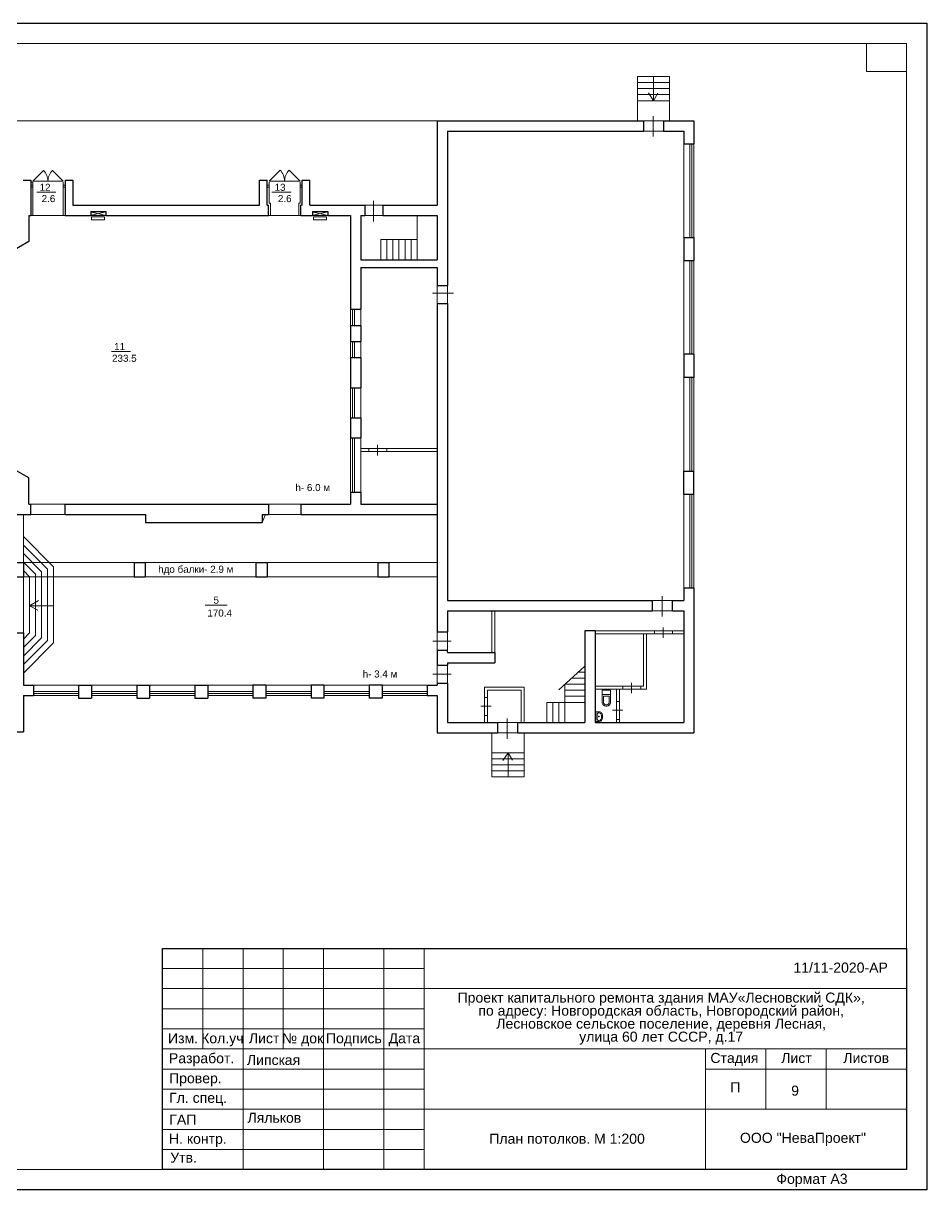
# Model space of a CAD drawing. Header units: metres. Extents: x 0 to 82, y 0 to 58.
# Drawn here: x 37.1 to 82, y 0 to 58 of the extents above; entities that cross this region are included whole.
import ezdxf
from ezdxf.enums import TextEntityAlignment as Align

# ---------------------------------------------------------------- set-up
doc = ezdxf.new("R2010")
doc.units = ezdxf.units.M
doc.header["$MEASUREMENT"] = 0
for name, color, linetype, lineweight in [('Level 1', 7, 'Continuous', 0), ('Level 4', 7, 'Continuous', 0), ('Level 44', 7, 'Continuous', 0), ('Level 50', 7, 'Continuous', 0), ('Level 63', 7, 'Continuous', 0)]:
    doc.layers.add(name, color=color, linetype=linetype, lineweight=lineweight)
doc.layers.add('YOLO_FRAME', color=1, linetype='Continuous')
doc.layers.add('YOLO_STAMP', color=1, linetype='Continuous')
doc.styles.add('GOST 2.304', font='CS_Gost2304.shx')
doc.styles.add('Style-Arial', font='arial.ttf')

# ---------------------------------------------------------------- blocks, each defined once
blk = doc.blocks.new('*U2')
at = {"color": 7, "linetype": 'Continuous', "lineweight": 30}
for p, q in [((-0.28, 0.35), (0.28, 0.35)), ((-0.28, 0.35), (-0.28, -0.35)), ((0.28, 0.35), (0.28, -0.35)), ((-0.28, -0.35), (0.28, -0.35))]:
    blk.add_line(p, q, dxfattribs=at)
blk = doc.blocks.new('SHIT2_3')
at = {"layer": 'Level 4', "color": 7, "linetype": 'Continuous', "lineweight": 0}
for p, q in [((-18.5017, -53), (-18.5017, 0)), ((18.5017, 0), (-18.5017, 0)), ((18.5017, -53), (18.5017, 0)), ((18.5017, -20), (-18.5017, -20)), ((-12.4997, -27.5), (-12.4997, -53)), ((12.5014, -27.5), (-12.4997, -27.5)), ((12.5014, -53), (12.5014, -27.5))]:
    blk.add_line(p, q, dxfattribs=at)
at = {"layer": 'Level 4', "color": 7, "linetype": 'Continuous', "lineweight": 0, "extrusion": (0, 0, -1), "flags": 128}
for points in [[(18.5017, -53), (18.308, -55.5017), (17.7315, -57.9438), (16.7859, -60.268), (15.4938, -62.419), (13.8859, -64.3454), (12.0007, -66.0014)], [(12.4997, -53), (12.3239, -54.8901), (11.8026, -56.7154), (10.9537, -58.4132), (9.8062, -59.9254), (8.3995, -61.2)], [(12.0001, -66.0006), (9.8473, -67.4084), (7.5316, -68.5283), (5.0913, -69.3417), (2.5668, -69.8352), (-0.0002, -70.0007), (-2.5671, -69.8354), (-5.0917, -69.342), (-7.532, -68.5288), (-9.8478, -67.409), (-12.0007, -66.0014)], [(8.3995, -61.2), (6.4969, -62.4009), (4.4265, -63.2816), (2.2418, -63.8193), (-0.0008, -64), (-2.2435, -63.8193), (-4.4282, -63.2816), (-6.4986, -62.4009), (-8.4012, -61.2)], [(-8.4012, -61.2), (-9.8079, -59.9254), (-10.9554, -58.4132), (-11.8043, -56.7154), (-12.3256, -54.8901), (-12.5014, -53)], [(-12.0007, -66.0014), (-13.8859, -64.3454), (-15.4938, -62.419), (-16.7859, -60.268), (-17.7315, -57.9438), (-18.308, -55.5017), (-18.5017, -53)]]:
    blk.add_lwpolyline(points, dxfattribs=at)
blk = doc.blocks.new('SINK10_3')
at = {"layer": 'Level 4', "color": 7, "linetype": 'Continuous', "lineweight": 0}
for p, q in [((-23, 0), (-23, -16.8)), ((23, 0), (-23, 0)), ((23, 0), (23, -16.8)), ((-17.9, -12.3), (-18, -13.4)), ((-18, -13.4), (-18, -16.8)), ((-17.5, -11.2), (-17.9, -12.3)), ((-16.8, -10.1), (-17.5, -11.2)), ((-15.9, -9.2), (-16.8, -10.1)), ((-14.8, -8.3), (-15.9, -9.2)), ((-13.6, -7.7), (-14.8, -8.3)), ((-12.2, -7.2), (-13.6, -7.7)), ((-10.7, -6.9), (-12.2, -7.2)), ((-9.1, -6.8), (-10.7, -6.9)), ((-9.1, -6.8), (-9.1, -6.8)), ((9.1, -6.8), (-9.1, -6.8)), ((9.1, -6.8), (9.1, -6.8)), ((10.7, -6.9), (9.1, -6.8)), ((12.2, -7.2), (10.7, -6.9)), ((13.6, -7.7), (12.2, -7.2)), ((14.8, -8.3), (13.6, -7.7)), ((15.9, -9.2), (14.8, -8.3)), ((16.8, -10.1), (15.9, -9.2)), ((17.5, -11.2), (16.8, -10.1)), ((17.9, -12.3), (17.5, -11.2)), ((18, -13.4), (17.9, -12.3)), ((18, -13.4), (18, -16.8))]:
    blk.add_line(p, q, dxfattribs=at)
for centre, radius, start, end in [((-9.1, -16.8), 13.9, 180, 241.5254), ((-9.1, -16.8), 8.89, 180, 241.5254), ((0, 0), 33, 241.5254, 298.4746), ((0, 0), 28, 241.5254, 298.4746), ((0, -15.2), 1.75, 0, 360), ((9.1, -16.8), 8.89, 298.4746, 360), ((9.1, -16.8), 13.9, 298.4746, 360)]:
    blk.add_arc(centre, radius, start, end, dxfattribs=at)

msp = doc.modelspace()

# ---------------------------------------------------------------- linework, layer by layer
at = {"color": 7, "linetype": 'Continuous', "lineweight": 0}
for p, q in [((67.61482001, 53.15294122), (67.61482001, 55.35294122)), ((67.61482001, 55.35294122), (69.21482001, 55.35294122)), ((68.41482001, 54.15294122), (68.41482001, 55.35294122)), ((69.21482001, 53.15294122), (69.21482001, 55.35294122)), ((67.61482001, 55.05294122), (69.21482001, 55.05294122)), ((67.61482001, 54.75294122), (69.21482001, 54.75294122)), ((68.41482001, 54.15294122), (68.16040449, 54.53631055)), ((68.41482001, 54.15294122), (68.63031675, 54.52409343)), ((67.61482001, 54.45294122), (69.21482001, 54.45294122)), ((67.61482001, 54.15294122), (69.21482001, 54.15294122)), ((68.40439116, 53.38014354), (68.40439116, 52.38014354)), ((34.20482001, 53.15294122), (57.65482001, 53.15294122)), ((67.91482001, 53.15294122), (68.91482001, 53.15294122)), ((68.91482001, 52.64294122), (67.91482001, 52.64294122)), ((69.91482001, 47.34794122), (69.91482001, 52.00294122)), ((70.22482001, 52.00294122), (70.22482001, 47.34794122)), ((70.32482001, 52.00294122), (70.32482001, 47.34794122)), ((70.42482001, 52.00294122), (70.42482001, 47.34794122)), ((37.54482001, 50.15294122), (38.07515009, 50.68327131)), ((38.51448992, 50.68327131), (39.04482001, 50.15294122)), ((49.29482001, 50.15294122), (49.83929223, 50.69741344)), ((50.29034779, 50.69741344), (50.83482001, 50.15294122)), ((37.54482001, 50.15294122), (39.04482001, 50.15294122)), ((49.29482001, 50.15294122), (50.83482001, 50.15294122)), ((54.05482001, 48.95294122), (54.95482001, 48.95294122)), ((54.49282814, 49.17473836), (54.49282814, 48.14850059)), ((37.54482001, 48.44294122), (39.04482001, 48.44294122)), ((40.42482001, 48.44294122), (41.17482001, 48.44294122)), ((40.45902191, 48.61082198), (41.11402442, 48.4624542)), ((41.11402442, 48.61082198), (40.45902191, 48.4624542)), ((49.26482001, 48.44294122), (50.76482001, 48.44294122)), ((51.45752693, 48.44294122), (52.20752693, 48.44294122)), ((51.5020722, 48.4624542), (52.15707471, 48.61082198)), ((52.15707471, 48.4624542), (51.5020722, 48.61082198)), ((54.95482001, 48.44294122), (54.05482001, 48.44294122)), ((56.65482001, 48.44294122), (56.65482001, 46.24294122)), ((54.85482001, 47.24294122), (56.65482001, 47.24294122)), ((54.85482001, 47.24294122), (54.85482001, 46.24294122)), ((55.15482001, 47.24294122), (55.15482001, 46.24294122)), ((55.45482001, 47.24294122), (55.45482001, 46.24294122)), ((55.75482001, 47.24294122), (55.75482001, 46.24294122)), ((56.05482001, 47.24294122), (56.05482001, 46.24294122)), ((56.35482001, 47.24294122), (56.35482001, 46.24294122)), ((69.91482001, 46.19794122), (69.91482001, 41.54294122)), ((70.22482001, 46.19794122), (70.22482001, 41.54294122)), ((70.32482001, 46.19794122), (70.32482001, 41.54294122)), ((70.42482001, 46.19794122), (70.42482001, 41.54294122)), ((57.65482001, 44.96294122), (57.65482001, 44.06294122)), ((58.16482001, 44.06294122), (58.16482001, 44.96294122)), ((57.41651171, 44.57890735), (58.46313447, 44.57890735)), ((53.44482001, 43.78058527), (53.44482001, 42.98058527)), ((53.54482001, 43.78058527), (53.54482001, 42.98058527)), ((53.44482001, 41.38058527), (53.44482001, 42.18058527)), ((53.54482001, 41.38058527), (53.54482001, 42.18058527)), ((69.91482001, 35.73794122), (69.91482001, 40.39294122)), ((70.22482001, 35.73794122), (70.22482001, 40.39294122)), ((70.32482001, 35.73794122), (70.32482001, 40.39294122)), ((70.42482001, 35.73794122), (70.42482001, 40.39294122)), ((53.44482001, 39.88058527), (53.44482001, 38.38058527)), ((53.54482001, 39.88058527), (53.54482001, 38.38058527)), ((53.44482001, 37.38058527), (53.44482001, 34.68058527)), ((53.54482001, 37.38058527), (53.54482001, 34.68058527)), ((54.25482001, 36.86294122), (55.15482001, 36.86294122)), ((55.15482001, 36.71294122), (54.25482001, 36.71294122)), ((54.68672008, 37.03600722), (54.68672008, 36.51677977)), ((69.91482001, 34.58794122), (69.91482001, 29.93294122)), ((70.22482001, 29.93294122), (70.22482001, 34.58794122)), ((70.32482001, 29.93294122), (70.32482001, 34.58794122)), ((70.42482001, 29.93294122), (70.42482001, 34.58794122)), ((37.44482001, 34.09294122), (39.14482001, 34.09294122)), ((49.26482001, 34.09294122), (50.86482001, 34.09294122)), ((37.44482001, 33.58294122), (39.14482001, 33.58294122)), ((49.26482001, 33.58294122), (50.86482001, 33.58294122)), ((38.57482001, 30.9799975), (37.07482001, 32.4799975)), ((38.27482001, 30.85573343), (37.07482001, 32.05573343)), ((37.97482001, 30.73146936), (37.07482001, 31.63146936)), ((37.67482001, 30.60720529), (37.07482001, 31.20720529)), ((37.37482001, 30.48294122), (37.07482001, 30.78294122)), ((38.27482001, 30.85573343), (38.27482001, 27.31014902)), ((38.57482001, 30.9799975), (38.57482001, 27.18588495)), ((37.37482001, 30.48294122), (37.37482001, 27.68294122)), ((37.67482001, 30.60720529), (37.67482001, 27.55867715)), ((37.97482001, 30.73146936), (37.97482001, 27.43441309)), ((37.37482001, 29.03294122), (37.82495074, 29.30623447)), ((38.57482001, 29.03294122), (37.37482001, 29.03294122)), ((37.37482001, 29.03294122), (37.7997733, 28.81480761)), ((68.36482001, 29.29294122), (69.36482001, 29.29294122)), ((68.85191898, 28.51071335), (68.85191898, 29.51071335)), ((69.36482001, 28.78294122), (68.36482001, 28.78294122)), ((68.89672008, 27.95600722), (68.89672008, 27.43677977)), ((37.37482001, 27.68294122), (37.07482001, 27.38294122)), ((37.67482001, 27.55867715), (37.07482001, 26.95867715)), ((37.97482001, 27.43441309), (37.07482001, 26.53441309)), ((38.27482001, 27.31014902), (37.07482001, 26.11014902)), ((57.44310283, 27.27708831), (58.34310283, 27.27708831)), ((57.65482001, 27.73294122), (57.65482001, 26.83294122)), ((58.16482001, 26.83294122), (58.16482001, 27.73294122)), ((68.46482001, 27.78294122), (69.36482001, 27.78294122)), ((69.36482001, 27.63294122), (68.46482001, 27.63294122)), ((38.57482001, 27.18588495), (37.07482001, 25.68588495)), ((57.44310283, 25.63879414), (58.34310283, 25.63879414)), ((57.65482001, 25.18294122), (57.65482001, 26.08294122)), ((58.16482001, 26.08294122), (58.16482001, 25.18294122)), ((65.00482001, 26.03294122), (63.69752937, 24.85637965)), ((64.67148668, 25.73294122), (65.00482001, 25.73294122)), ((37.56982001, 25.08294122), (39.81982001, 25.08294122)), ((40.45982001, 25.08294122), (42.70982001, 25.08294122)), ((43.34982001, 25.08294122), (45.59982001, 25.08294122)), ((48.48982001, 25.08294122), (46.23982001, 25.08294122)), ((51.37982001, 25.08294122), (49.12982001, 25.08294122)), ((54.26982001, 25.08294122), (52.01982001, 25.08294122)), ((57.15982001, 25.08294122), (54.90982001, 25.08294122)), ((64.00482001, 25.13294122), (65.00482001, 25.13294122)), ((64.00482001, 25.13294122), (64.00482001, 23.23294122)), ((64.33815334, 25.43294122), (65.00482001, 25.43294122)), ((66.88537548, 25.03294122), (67.78537548, 25.03294122)), ((67.31727555, 25.20600722), (67.31727555, 24.68677977)), ((39.81982001, 24.77294122), (37.56982001, 24.77294122)), ((39.81982001, 24.67294122), (37.56982001, 24.67294122)), ((39.81982001, 24.57294122), (37.56982001, 24.57294122)), ((42.70982001, 24.77294122), (40.45982001, 24.77294122)), ((42.70982001, 24.67294122), (40.45982001, 24.67294122)), ((42.70982001, 24.57294122), (40.45982001, 24.57294122)), ((45.59982001, 24.77294122), (43.34982001, 24.77294122)), ((45.59982001, 24.67294122), (43.34982001, 24.67294122)), ((45.59982001, 24.57294122), (43.34982001, 24.57294122)), ((46.23982001, 24.77294122), (48.48982001, 24.77294122)), ((46.23982001, 24.67294122), (48.48982001, 24.67294122)), ((46.23982001, 24.57294122), (48.48982001, 24.57294122)), ((49.12982001, 24.77294122), (51.37982001, 24.77294122)), ((49.12982001, 24.67294122), (51.37982001, 24.67294122)), ((49.12982001, 24.57294122), (51.37982001, 24.57294122)), ((52.01982001, 24.77294122), (54.26982001, 24.77294122)), ((52.01982001, 24.67294122), (54.26982001, 24.67294122)), ((52.01982001, 24.57294122), (54.26982001, 24.57294122)), ((54.90982001, 24.77294122), (57.15982001, 24.77294122)), ((54.90982001, 24.67294122), (57.15982001, 24.67294122)), ((54.90982001, 24.57294122), (57.15982001, 24.57294122)), ((60.01482001, 23.58294122), (60.01482001, 24.48294122)), ((60.16482001, 24.48294122), (60.16482001, 23.58294122)), ((64.00482001, 24.83294122), (65.00482001, 24.83294122)), ((64.00482001, 24.53294122), (65.00482001, 24.53294122)), ((67.78537548, 24.88294122), (66.88537548, 24.88294122)), ((60.337886, 24.05104115), (59.81865856, 24.05104115)), ((63.10482001, 24.23294122), (63.10482001, 23.23294122)), ((63.10482001, 24.23294122), (65.00482001, 24.23294122)), ((63.40482001, 24.23294122), (63.40482001, 23.23294122)), ((63.70482001, 24.23294122), (63.70482001, 23.23294122)), ((66.887886, 23.8416714), (66.36865856, 23.8416714)), ((66.56482001, 23.37357147), (66.56482001, 24.27357147)), ((66.71482001, 24.27357147), (66.71482001, 23.37357147)), ((60.65482001, 23.23294122), (61.65482001, 23.23294122)), ((61.13545321, 23.42596605), (61.13545321, 22.42596605)), ((60.37803817, 22.72294122), (60.37803817, 20.52294122)), ((61.65482001, 22.72294122), (60.65482001, 22.72294122)), ((61.97803817, 22.72294122), (61.97803817, 20.52294122)), ((60.37803817, 21.72294122), (61.97803817, 21.72294122)), ((61.17803817, 21.72294122), (60.92362265, 21.3395719)), ((61.17803817, 21.72294122), (61.17803817, 20.52294122)), ((61.17803817, 21.72294122), (61.39353491, 21.35178901)), ((60.37803817, 21.42294122), (61.97803817, 21.42294122)), ((60.37803817, 21.12294122), (61.97803817, 21.12294122)), ((60.37803817, 20.82294122), (61.97803817, 20.82294122)), ((60.37803817, 20.52294122), (61.97803817, 20.52294122))]:
    msp.add_line(p, q, dxfattribs=at)
at = {"color": 7, "linetype": 'Continuous', "lineweight": 30}
for p, q in [((57.65482001, 53.15294122), (67.91482001, 53.15294122)), ((57.65482001, 53.15294122), (57.65482001, 48.95294122)), ((67.91482001, 53.15294122), (67.91482001, 52.64294122)), ((68.91482001, 53.15294122), (68.91482001, 52.64294122)), ((68.91482001, 53.15294122), (70.42482001, 53.15294122)), ((70.42482001, 53.15294122), (70.42482001, 52.00294122)), ((58.16482001, 52.64294122), (58.16482001, 44.96294122)), ((58.16482001, 52.64294122), (67.91482001, 52.64294122)), ((68.91482001, 52.64294122), (69.91482001, 52.64294122)), ((69.91482001, 52.64294122), (69.91482001, 52.00294122)), ((69.91482001, 52.00294122), (70.42482001, 52.00294122)), ((37.06482001, 50.20294122), (37.44482001, 50.20294122)), ((37.44482001, 50.20294122), (37.44482001, 48.44294122)), ((39.14482001, 50.20294122), (39.14482001, 48.44294122)), ((39.14482001, 50.20294122), (39.52482001, 50.20294122)), ((39.52482001, 50.20294122), (39.52482001, 48.95294122)), ((48.81482001, 50.20294122), (49.19482001, 50.20294122)), ((48.81482001, 48.95294122), (48.81482001, 50.20294122)), ((49.19482001, 48.95294122), (49.19482001, 50.20294122)), ((50.93482001, 48.95294122), (50.93482001, 50.20294122)), ((50.93482001, 50.20294122), (51.31482001, 50.20294122)), ((51.31482001, 48.95294122), (51.31482001, 50.20294122)), ((39.52482001, 48.95294122), (48.81482001, 48.95294122)), ((49.19482001, 48.95294122), (49.26482001, 48.95294122)), ((49.26482001, 48.44294122), (49.26482001, 48.95294122)), ((50.93482001, 48.95294122), (50.86482001, 48.95294122)), ((50.86482001, 48.44294122), (50.86482001, 48.95294122)), ((51.31482001, 48.95294122), (54.05482001, 48.95294122)), ((54.05482001, 48.95294122), (54.05482001, 48.44294122)), ((54.95482001, 48.95294122), (54.95482001, 48.44294122)), ((54.95482001, 48.95294122), (57.65482001, 48.95294122)), ((37.34482001, 48.44294122), (37.34482001, 47.14294122)), ((37.34482001, 48.44294122), (37.44482001, 48.44294122)), ((39.14482001, 48.44294122), (40.42482001, 48.44294122)), ((40.42482001, 48.64294122), (40.42482001, 48.44294122)), ((40.42482001, 48.64294122), (41.17482001, 48.64294122)), ((41.17482001, 48.64294122), (41.17482001, 48.44294122)), ((41.17482001, 48.44294122), (49.26482001, 48.44294122)), ((50.86482001, 48.44294122), (51.45752693, 48.44294122)), ((51.45752693, 48.64294122), (51.45752693, 48.44294122)), ((51.45752693, 48.64294122), (52.20752693, 48.64294122)), ((52.20752693, 48.64294122), (52.20752693, 48.44294122)), ((52.20752693, 48.44294122), (53.34482001, 48.44294122)), ((53.34482001, 48.44294122), (53.34482001, 43.78058527)), ((53.85482001, 48.44294122), (53.85482001, 46.24294122)), ((53.85482001, 48.44294122), (54.05482001, 48.44294122)), ((54.95482001, 48.44294122), (57.65482001, 48.44294122)), ((57.65482001, 48.44294122), (57.65482001, 46.24294122)), ((37.34482001, 47.14294122), (34.34482001, 45.44294122)), ((69.91482001, 47.34794122), (70.42482001, 47.34794122)), ((69.91482001, 47.34794122), (69.91482001, 46.19794122)), ((70.42482001, 47.34794122), (70.42482001, 46.19794122)), ((53.85482001, 46.24294122), (57.65482001, 46.24294122)), ((53.85482001, 45.86294122), (57.65482001, 45.86294122)), ((53.85482001, 45.86294122), (53.85482001, 43.78058527)), ((57.65482001, 45.86294122), (57.65482001, 44.96294122)), ((69.91482001, 46.19794122), (70.42482001, 46.19794122)), ((57.65482001, 44.96294122), (58.16482001, 44.96294122)), ((53.34482001, 43.78058527), (53.85482001, 43.78058527)), ((57.65482001, 44.06294122), (58.16482001, 44.06294122)), ((57.65482001, 44.06294122), (57.65482001, 27.73294122)), ((58.16482001, 44.06294122), (58.16482001, 29.29294122)), ((53.34482001, 42.98058527), (53.85482001, 42.98058527)), ((53.34482001, 42.98058527), (53.34482001, 42.18058527)), ((53.85482001, 42.98058527), (53.85482001, 42.18058527)), ((53.34482001, 42.18058527), (53.85482001, 42.18058527)), ((53.34482001, 41.38058527), (53.85482001, 41.38058527)), ((53.34482001, 41.38058527), (53.34482001, 39.88058527)), ((53.85482001, 41.38058527), (53.85482001, 39.88058527)), ((70.42482001, 41.54294122), (69.91482001, 41.54294122)), ((69.91482001, 41.54294122), (69.91482001, 40.39294122)), ((70.42482001, 41.54294122), (70.42482001, 40.39294122)), ((70.42482001, 40.39294122), (69.91482001, 40.39294122)), ((53.34482001, 39.88058527), (53.85482001, 39.88058527)), ((53.34482001, 38.38058527), (53.85482001, 38.38058527)), ((53.34482001, 38.38058527), (53.34482001, 37.38058527)), ((53.85482001, 38.38058527), (53.85482001, 37.38058527)), ((53.34482001, 37.38058527), (53.85482001, 37.38058527)), ((37.34482001, 35.39294122), (34.34482001, 37.09294122)), ((37.34482001, 34.09294122), (37.34482001, 35.39294122)), ((69.91482001, 35.73794122), (70.42482001, 35.73794122)), ((69.91482001, 34.58794122), (69.91482001, 35.73794122)), ((70.42482001, 34.58794122), (70.42482001, 35.73794122)), ((53.34482001, 34.68058527), (53.34482001, 34.09294122)), ((53.34482001, 34.68058527), (53.85482001, 34.68058527)), ((53.85482001, 34.68058527), (53.85482001, 34.09294122)), ((69.91482001, 34.58794122), (70.42482001, 34.58794122)), ((37.34482001, 34.09294122), (37.44482001, 34.09294122)), ((37.44482001, 33.58294122), (37.44482001, 34.09294122)), ((39.14482001, 33.58294122), (39.14482001, 34.09294122)), ((39.14482001, 34.09294122), (49.26482001, 34.09294122)), ((49.26482001, 34.09294122), (49.26482001, 33.58294122)), ((50.86482001, 34.09294122), (50.86482001, 33.58294122)), ((50.86482001, 34.09294122), (53.34482001, 34.09294122)), ((53.85482001, 34.09294122), (57.65482001, 34.09294122)), ((35.94308105, 33.58294122), (37.44482001, 33.58294122)), ((39.14482001, 33.58294122), (43.15482001, 33.58294122)), ((43.15482001, 33.58294122), (43.15482001, 33.18294122)), ((43.15482001, 33.18294122), (48.95482001, 33.18294122)), ((48.95482001, 33.58294122), (48.95482001, 33.18294122)), ((48.95482001, 33.58294122), (49.26482001, 33.58294122)), ((50.86482001, 33.58294122), (57.65482001, 33.58294122)), ((69.91482001, 29.93294122), (69.91482001, 29.29294122)), ((69.91482001, 29.93294122), (70.42482001, 29.93294122)), ((70.42482001, 29.93294122), (70.42482001, 22.72294122)), ((58.16482001, 29.29294122), (68.36482001, 29.29294122)), ((68.36482001, 28.78294122), (68.36482001, 29.29294122)), ((69.36482001, 28.78294122), (69.36482001, 29.29294122)), ((69.36482001, 29.29294122), (69.91482001, 29.29294122)), ((58.16482001, 28.78294122), (68.36482001, 28.78294122)), ((58.16482001, 28.78294122), (58.16482001, 27.73294122)), ((69.36482001, 28.78294122), (69.91482001, 28.78294122)), ((69.91482001, 28.78294122), (69.91482001, 23.23294122)), ((36.43482001, 27.68294122), (37.07482001, 27.68294122)), ((37.07482001, 27.68294122), (37.07482001, 25.08294122)), ((57.65482001, 27.73294122), (58.16482001, 27.73294122)), ((65.00482001, 27.78294122), (65.00482001, 23.23294122)), ((65.51482001, 27.78294122), (65.00482001, 27.78294122)), ((65.51482001, 27.78294122), (65.51482001, 23.23294122)), ((57.65482001, 26.83294122), (58.16482001, 26.83294122)), ((57.65482001, 26.83294122), (57.65482001, 26.08294122)), ((58.16482001, 26.71294122), (58.16482001, 26.83294122)), ((58.16482001, 26.71294122), (60.51482001, 26.71294122)), ((60.51482001, 26.71294122), (60.51482001, 26.20294122)), ((58.16482001, 26.20294122), (60.51482001, 26.20294122)), ((58.16482001, 26.20294122), (58.16482001, 26.08294122)), ((57.65482001, 26.08294122), (58.16482001, 26.08294122)), ((37.07482001, 25.08294122), (37.56982001, 25.08294122)), ((37.56982001, 25.08294122), (37.56982001, 24.57294122)), ((39.81982001, 25.08294122), (39.81982001, 24.44294122)), ((39.81982001, 25.08294122), (40.45982001, 25.08294122)), ((40.45982001, 25.08294122), (40.45982001, 24.44294122)), ((42.70982001, 25.08294122), (42.70982001, 24.44294122)), ((42.70982001, 25.08294122), (43.34982001, 25.08294122)), ((43.34982001, 25.08294122), (43.34982001, 24.44294122)), ((45.59982001, 25.08294122), (45.59982001, 24.44294122)), ((45.59982001, 25.08294122), (46.23982001, 25.08294122)), ((46.23982001, 25.08294122), (46.23982001, 24.44294122)), ((48.48982001, 25.08294122), (48.48982001, 24.44294122)), ((49.12982001, 25.08294122), (48.48982001, 25.08294122)), ((49.12982001, 25.08294122), (49.12982001, 24.44294122)), ((51.37982001, 25.08294122), (51.37982001, 24.44294122)), ((52.01982001, 25.08294122), (51.37982001, 25.08294122)), ((52.01982001, 25.08294122), (52.01982001, 24.44294122)), ((54.26982001, 25.08294122), (54.26982001, 24.44294122)), ((54.90982001, 25.08294122), (54.26982001, 25.08294122)), ((54.90982001, 25.08294122), (54.90982001, 24.44294122)), ((57.15982001, 25.08294122), (57.65482001, 25.08294122)), ((57.15982001, 25.08294122), (57.15982001, 24.57294122)), ((57.65482001, 25.18294122), (58.16482001, 25.18294122)), ((57.65482001, 25.18294122), (57.65482001, 25.08294122)), ((58.16482001, 25.18294122), (58.16482001, 23.23294122)), ((37.07482001, 24.57294122), (37.56982001, 24.57294122)), ((37.07482001, 24.57294122), (37.07482001, 22.77294122)), ((39.81982001, 24.44294122), (40.45982001, 24.44294122)), ((42.70982001, 24.44294122), (43.34982001, 24.44294122)), ((45.59982001, 24.44294122), (46.23982001, 24.44294122)), ((49.12982001, 24.44294122), (48.48982001, 24.44294122)), ((52.01982001, 24.44294122), (51.37982001, 24.44294122)), ((54.90982001, 24.44294122), (54.26982001, 24.44294122)), ((57.15982001, 24.57294122), (57.65482001, 24.57294122)), ((57.65482001, 24.57294122), (57.65482001, 22.72294122)), ((58.16482001, 23.23294122), (60.65482001, 23.23294122)), ((60.65482001, 23.23294122), (60.65482001, 22.72294122)), ((61.65482001, 23.23294122), (61.65482001, 22.72294122)), ((61.65482001, 23.23294122), (65.00482001, 23.23294122)), ((65.51482001, 23.23294122), (69.91482001, 23.23294122)), ((33.46482001, 22.77294122), (37.07482001, 22.77294122)), ((57.65482001, 22.72294122), (60.65482001, 22.72294122)), ((61.65482001, 22.72294122), (70.42482001, 22.72294122))]:
    msp.add_line(p, q, dxfattribs=at)
at = {"color": 7, "linetype": 'Continuous', "lineweight": 13}
for p, q in [((37.54482001, 50.10294122), (37.44482001, 50.10294122)), ((37.54482001, 50.10294122), (37.54482001, 48.44294122)), ((39.04482001, 50.10294122), (39.04482001, 48.44294122)), ((49.29482001, 49.05294122), (49.29482001, 50.10294122)), ((50.83482001, 49.05294122), (50.83482001, 50.10294122)), ((49.29482001, 49.05294122), (49.36482001, 49.05294122)), ((49.36482001, 49.05294122), (49.36482001, 48.44294122)), ((50.76482001, 49.05294122), (50.76482001, 48.44294122)), ((50.83482001, 49.05294122), (50.76482001, 49.05294122)), ((37.44482001, 48.44294122), (37.54482001, 48.44294122)), ((39.14482001, 48.44294122), (39.04482001, 48.44294122)), ((49.26482001, 48.44294122), (49.36482001, 48.44294122)), ((50.86482001, 48.44294122), (50.76482001, 48.44294122)), ((53.34482001, 43.78058527), (53.34482001, 42.98058527)), ((53.85482001, 42.98058527), (53.85482001, 43.78058527)), ((53.34482001, 41.38058527), (53.34482001, 42.18058527)), ((53.85482001, 42.18058527), (53.85482001, 41.38058527)), ((53.34482001, 39.88058527), (53.34482001, 38.38058527)), ((53.85482001, 38.38058527), (53.85482001, 39.88058527)), ((53.34482001, 37.38058527), (53.34482001, 34.68058527)), ((53.85482001, 34.68058527), (53.85482001, 37.38058527)), ((53.85482001, 36.86294122), (54.25482001, 36.86294122)), ((53.85482001, 36.71294122), (54.25482001, 36.71294122)), ((54.25482001, 36.86294122), (54.25482001, 36.71294122)), ((55.15482001, 36.86294122), (55.15482001, 36.71294122)), ((55.15482001, 36.86294122), (57.65482001, 36.86294122)), ((55.15482001, 36.71294122), (57.65482001, 36.71294122)), ((37.07482001, 31.18294122), (37.07482001, 33.58294122)), ((60.36482001, 26.71294122), (60.36482001, 28.78294122)), ((60.51482001, 26.71294122), (60.51482001, 28.78294122)), ((65.51482001, 27.78294122), (68.46482001, 27.78294122)), ((65.51482001, 27.63294122), (68.46482001, 27.63294122)), ((67.91482001, 27.63294122), (67.91482001, 25.03294122)), ((68.06482001, 27.63294122), (68.06482001, 24.88294122)), ((68.46482001, 27.78294122), (68.46482001, 27.63294122)), ((69.36482001, 27.78294122), (69.36482001, 27.63294122)), ((69.36482001, 27.78294122), (69.91482001, 27.78294122)), ((69.36482001, 27.63294122), (69.91482001, 27.63294122)), ((60.01482001, 24.98294122), (60.01482001, 24.48294122)), ((60.01482001, 24.98294122), (61.98482001, 24.98294122)), ((61.98482001, 24.98294122), (61.98482001, 23.23294122)), ((65.51482001, 25.03294122), (66.88537548, 25.03294122)), ((66.88537548, 25.03294122), (66.88537548, 24.88294122)), ((67.78537548, 25.03294122), (67.78537548, 24.88294122)), ((67.78537548, 25.03294122), (67.91482001, 25.03294122)), ((60.16482001, 24.48294122), (60.01482001, 24.48294122)), ((60.16482001, 24.83294122), (61.83482001, 24.83294122)), ((60.16482001, 24.83294122), (60.16482001, 24.48294122)), ((61.83482001, 24.83294122), (61.83482001, 23.23294122)), ((65.51482001, 24.88294122), (66.88537548, 24.88294122)), ((66.56482001, 24.88294122), (66.56482001, 24.27357147)), ((66.71482001, 24.88294122), (66.71482001, 24.27357147)), ((67.78537548, 24.88294122), (68.06482001, 24.88294122)), ((66.71482001, 24.27357147), (66.56482001, 24.27357147)), ((60.16482001, 23.58294122), (60.01482001, 23.58294122)), ((60.01482001, 23.58294122), (60.01482001, 23.23294122)), ((60.16482001, 23.58294122), (60.16482001, 23.23294122)), ((66.71482001, 23.37357147), (66.56482001, 23.37357147)), ((66.56482001, 23.37357147), (66.56482001, 23.23294122)), ((66.71482001, 23.37357147), (66.71482001, 23.23294122))]:
    msp.add_line(p, q, dxfattribs=at)
at = {"color": 7, "linetype": 'Continuous', "lineweight": 0, "extrusion": (2e-16, 0.070319, 0.997525)}
for p, q in [((37.44482001, 49.95470224, -3.52146343), (37.54482001, 49.95470224, -3.52146343)), ((37.44482001, 49.85519671, -3.51444897), (37.44482001, 49.95470224, -3.52146343)), ((37.54482001, 49.95470224, -3.52146343), (37.54482001, 49.85519671, -3.51444897)), ((39.04482001, 49.95470224, -3.52146343), (39.14482001, 49.95470224, -3.52146343)), ((39.04482001, 49.85519671, -3.51444897), (39.04482001, 49.95470224, -3.52146343)), ((39.14482001, 49.95470224, -3.52146343), (39.14482001, 49.85519671, -3.51444897)), ((49.19482001, 49.95470224, -3.52146343), (49.29482001, 49.95470224, -3.52146343)), ((49.19482001, 49.85519671, -3.51444897), (49.19482001, 49.95470224, -3.52146343)), ((49.29482001, 49.95470224, -3.52146343), (49.29482001, 49.85519671, -3.51444897)), ((50.83482001, 49.95470224, -3.52146343), (50.93482001, 49.95470224, -3.52146343)), ((50.83482001, 49.85519671, -3.51444897), (50.83482001, 49.95470224, -3.52146343)), ((50.93482001, 49.95470224, -3.52146343), (50.93482001, 49.85519671, -3.51444897)), ((37.54482001, 49.85519671, -3.51444897), (37.44482001, 49.85519671, -3.51444897)), ((39.14482001, 49.85519671, -3.51444897), (39.04482001, 49.85519671, -3.51444897)), ((49.29482001, 49.85519671, -3.51444897), (49.19482001, 49.85519671, -3.51444897)), ((50.93482001, 49.85519671, -3.51444897), (50.83482001, 49.85519671, -3.51444897)), ((40.45902191, 48.37045556, -3.40978492), (41.11402442, 48.37045556, -3.40978492)), ((40.45902191, 48.22282141, -3.39937772), (40.45902191, 48.37045556, -3.40978492)), ((41.11402442, 48.22282141, -3.39937772), (40.45902191, 48.22282141, -3.39937772)), ((41.11402442, 48.37045556, -3.40978492), (41.11402442, 48.22282141, -3.39937772)), ((51.5020722, 48.37045556, -3.40978492), (52.15707471, 48.37045556, -3.40978492)), ((51.5020722, 48.22282141, -3.39937772), (51.5020722, 48.37045556, -3.40978492)), ((52.15707471, 48.22282141, -3.39937772), (51.5020722, 48.22282141, -3.39937772)), ((52.15707471, 48.37045556, -3.40978492), (52.15707471, 48.22282141, -3.39937772))]:
    msp.add_line(p, q, dxfattribs=at)
at = {"color": 252, "linetype": 'Continuous', "lineweight": 0, "flags": 128}
msp.add_lwpolyline([(37.07482001, 33.58294122), (43.15482001, 33.58294122), (43.15482001, 33.18294122), (48.95482001, 33.18294122), (49.10982001, 33.58294122), (57.65482001, 33.58294122), (57.65482001, 25.08294122), (37.07482001, 25.08294122), (37.07482001, 33.58294122)], close=True, dxfattribs=at)
at = {"color": 7, "linetype": 'Continuous', "lineweight": 0}
for centre, radius, start, end in [((37.54482001, 50.15294122), 0.75, 0, 45), ((39.04482001, 50.15294122), 0.75, 135, 180), ((49.29482001, 50.15294122), 0.77, 0, 45), ((50.83482001, 50.15294122), 0.77, 135, 180)]:
    msp.add_arc(centre, radius, start, end, dxfattribs=at)
at = {"layer": 'Level 50', "color": 7, "linetype": 'Continuous', "lineweight": 0}
for p, q in [((-0.00003055, 58.00004231), (81.99996945, 58.00004231)), ((81.99996945, 58.00004231), (81.99996945, 0.00004231)), ((81.99996945, 0.00004231), (-0.00003055, 0.00004231))]:
    msp.add_line(p, q, dxfattribs=at)
at = {"layer": 'Level 50', "color": 7, "linetype": 'Continuous', "lineweight": 13}
for p, q in [((3.99996945, 57.00004231), (80.99996945, 57.00004231)), ((78.99996945, 57.00004231), (78.99996945, 55.60004231)), ((80.99996945, 57.00004231), (80.99996945, 1.00004231)), ((78.99996945, 55.60004231), (80.99996945, 55.60004231)), ((3.12210133, 1.00004231), (80.99996945, 1.00004231))]:
    msp.add_line(p, q, dxfattribs=at)
at = {"layer": 'Level 63', "color": 7, "linetype": 'Continuous', "lineweight": 0}
for p, q in [((37.07482001, 31.18294122), (57.65482001, 31.18294122)), ((37.07482001, 30.48294122), (57.65482001, 30.48294122)), ((43.99996945, 11.00004231), (56.99996945, 11.00004231)), ((43.99996945, 10.00004231), (56.99996945, 10.00004231)), ((43.99996945, 9.00004231), (56.99996945, 9.00004231)), ((43.99996945, 6.00004231), (56.99996945, 6.00004231)), ((43.99996945, 5.00004231), (56.99996945, 5.00004231)), ((43.99996945, 4.00004231), (56.99996945, 4.00004231)), ((43.99996945, 3.00004231), (56.99996945, 3.00004231)), ((43.99996945, 2.00004231), (56.99996945, 2.00004231))]:
    msp.add_line(p, q, dxfattribs=at)
at = {"layer": 'Level 63', "color": 7, "linetype": 'Continuous', "lineweight": 13}
for p, q in [((43.99996945, 12.00004231), (80.99996945, 12.00004231)), ((43.99996945, 12.00004231), (43.99996945, 1.00004231)), ((45.99996945, 12.00004231), (45.99996945, 7.00004231)), ((47.99996945, 12.00004231), (47.99996945, 1.00004231)), ((49.99996945, 12.00004231), (49.99996945, 7.00004231)), ((51.99996945, 12.00004231), (51.99996945, 1.00004231)), ((54.99996945, 12.00004231), (54.99996945, 1.00004231)), ((56.99996945, 12.00004231), (56.99996945, 1.00004231)), ((56.99996945, 10.00004231), (80.99996945, 10.00004231)), ((43.99996945, 8.00004231), (56.99996945, 8.00004231)), ((43.99996945, 7.00004231), (56.99996945, 7.00004231)), ((56.99996945, 7.00004231), (80.99996945, 7.00004231)), ((70.99996945, 7.00004231), (70.99996945, 1.00004231)), ((73.99996945, 7.00004231), (73.99996945, 4.00004231)), ((76.99996945, 7.00004231), (76.99996945, 4.00004231)), ((70.99996945, 6.00004231), (80.99996945, 6.00004231)), ((56.99996945, 4.00004231), (80.99996945, 4.00004231))]:
    msp.add_line(p, q, dxfattribs=at)
at = {"layer": 'YOLO_FRAME'}
msp.add_lwpolyline([(-0.00003055, 58.00004231), (81.99996945, 58.00004231), (81.99996945, 0.00004231), (-0.00003055, 0.00004231)], close=True, dxfattribs=at)
at = {"layer": 'YOLO_STAMP'}
msp.add_lwpolyline([(43.99996945, 12.00004231), (80.99996945, 12.00004231), (80.99996945, 1.00004231), (43.99996945, 1.00004231)], close=True, dxfattribs=at)

# ---------------------------------------------------------------- block references
at = {"color": 7, "linetype": 'Continuous', "lineweight": 30}
for p in [(36.79485591, 30.83292657), (42.85485591, 30.83292657), (48.91485591, 30.83292657), (54.97485591, 30.83292657)]:
    msp.add_blockref('*U2', p, dxfattribs=at)
at = {"layer": 'Level 4', "color": 7, "linetype": 'Continuous', "lineweight": 0, "extrusion": (0, 0, -1), "xscale": 0.0114285714285706, "yscale": 0.0114285714285706}
msp.add_blockref('SHIT2_3', (-66.06690416, 24.8472897), dxfattribs=at)
at = {"layer": 'Level 4', "color": 7, "linetype": 'Continuous', "lineweight": 0, "xscale": 0.0104680851063821, "yscale": 0.0104680851063821, "rotation": 90}
msp.add_blockref('SINK10_3', (65.53779453, 23.52633148), dxfattribs=at)

# ---------------------------------------------------------------- texts
at = {"color": 7, "linetype": 'Continuous', "lineweight": 0, "style": 'Style-Arial'}
for s, p in [('%%u 12  %%U', (38.21869694, 50.02163616)), ('%%u 13  %%U', (49.90830631, 50.02163616)), ('2.6', (38.32069861, 49.45809763)), ('2.6', (50.07109777, 49.45809763)), ('%%u 11  %%U', (41.92539089, 42.10204493)), ('233.5', (42.09417224, 41.51892856)), ('%%u   5   %%U', (46.66457213, 29.49111713))]:
    msp.add_text(s, height=0.35, dxfattribs=at).set_placement(p, align=Align.TOP_CENTER)
at = {"color": 7, "linetype": 'Continuous', "lineweight": 13, "style": 'Style-Arial'}
msp.add_text('170.4', height=0.35, dxfattribs=at).set_placement((46.83535012, 28.84972963), align=Align.TOP_CENTER)
msp.add_text('Ляльков', height=0.5, dxfattribs=at).set_placement((49.55628011, 3.57637638), align=Align.MIDDLE_CENTER)
at = {"color": 7, "linetype": 'Continuous', "lineweight": 0, "insert": (75.45487286, 4.92087091), "char_height": 0.5, "attachment_point": 5, "line_spacing_factor": 0.72, "style": 'GOST 2.304'}
msp.add_mtext('\\fArial|b0|i0|c204204|p39;9', dxfattribs=at)
at = {"layer": 'Level 1', "color": 7, "linetype": 'Continuous', "lineweight": 13, "insert": (49.5141808, 6.44470197), "char_height": 0.5, "attachment_point": 5, "line_spacing_factor": 0.72, "style": 'GOST 2.304'}
msp.add_mtext('\\fArial|b0|i0|c204204|p39;Липская', dxfattribs=at)
at = {"layer": 'Level 44', "color": 7, "linetype": 'Continuous', "lineweight": 13, "style": 'Style-Arial'}
msp.add_text('П', height=0.5, dxfattribs=at).set_placement((72.22726404, 5.34544022), align=Align.TOP_LEFT)
at = {"layer": 'Level 44', "color": 7, "linetype": 'Continuous', "lineweight": 13, "char_height": 0.5, "line_spacing_factor": 0.6, "style": 'Style-Arial'}
for s, insert, attachment_point in [('11/11-2020-АР\\P', (75.37234009, 11.29341685), 1), ('План потолков. М 1:200', (64.11415011, 2.5300456), 5)]:
    msp.add_mtext(s, dxfattribs=dict(at, insert=insert, attachment_point=attachment_point))
at = {"layer": 'Level 63', "color": 7, "linetype": 'Continuous', "lineweight": 0, "style": 'Style-Arial'}
for s, p in [('Изм.', (45.01406512, 7.53006231)), ('Кол.уч', (46.96870539, 7.53006231)), ('Лист', (49.04550074, 7.53006231)), ('№ док', (50.96330334, 7.53006231)), ('Подпись', (53.51130199, 7.53006231)), ('Дата', (56.02225623, 7.53006231)), ('Разработ.', (45.93786149, 6.53813769)), ('Стадия', (72.43685895, 6.55006231)), ('Лист', (75.52550074, 6.55006231)), ('Листов', (78.99248284, 6.55006231)), ('Провер.', (45.62858717, 5.54267556)), ('Гл. спец.', (45.76113331, 4.56821595)), ('ГАП', (45.00235646, 3.485209)), ('Н. контр.', (45.75093151, 2.53006231)), ('ООО "НеваПроект"', (75.84585821, 2.57904)), ('Утв.', (45.03903595, 1.59644251)), ('Формат А3', (76.29469164, 0.5385006))]:
    msp.add_text(s, height=0.5, dxfattribs=at).set_placement(p, align=Align.MIDDLE_CENTER)
at = {"layer": 'Level 63', "color": 7, "linetype": 'Continuous', "lineweight": 13, "char_height": 0.35, "attachment_point": 5, "line_spacing_factor": 0.6, "style": 'Style-Arial'}
for s, insert in [('h- 6.0 м', (51.46532725, 34.9116066)), ('hдо балки- 2.9 м', (45.64705127, 30.79973023)), ('h- 3.4 м', (54.8096711, 25.6416915))]:
    msp.add_mtext(s, dxfattribs=dict(at, insert=insert))
at = {"layer": 'Level 63', "color": 18, "linetype": 'Continuous', "lineweight": 0, "true_color": 0x000000, "insert": (68.7941909, 8.50474514), "char_height": 0.5, "attachment_point": 5, "line_spacing_factor": 0.776524, "style": 'Style-Arial'}
msp.add_mtext('Проект капитального ремонта здания МАУ«Лесновский СДК», \\Pпо адресу: Новгородская область, Новгородский район, \\PЛесновское сельское поселение, деревня Лесная, \\Pулица 60 лет СССР, д.17', dxfattribs=at)

doc.saveas('drawing.dxf')
